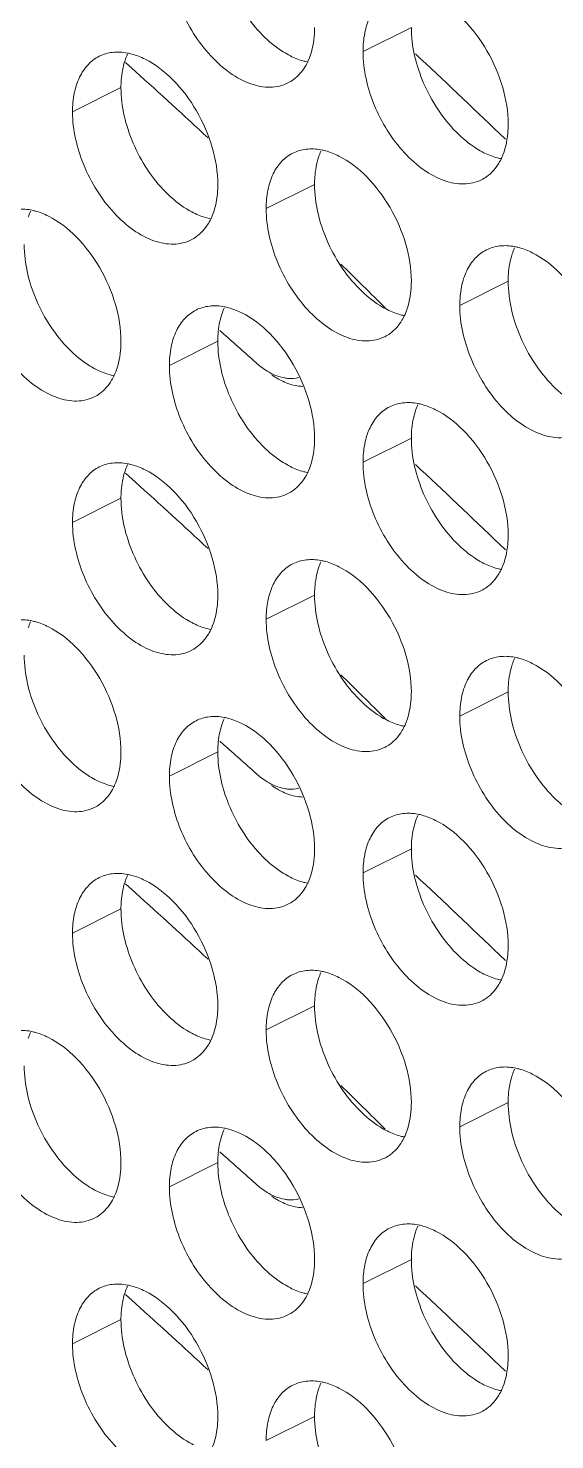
# Model space of a CAD drawing. Header units: millimetres. Extents: x 0 to 2524, y 0 to 1785.
# Drawn here: x 1882.7 to 1888.85, y 807.19 to 823.69 of the extents above; entities that cross this region are included whole.
import ezdxf

# ---------------------------------------------------------------- set-up
doc = ezdxf.new("R2010")
doc.units = ezdxf.units.MM
doc.header["$LTSCALE"] = 0.1
doc.layers.add('标注', color=251, linetype='Continuous', lineweight=9)

msp = doc.modelspace()

# ---------------------------------------------------------------- linework, layer by layer
at = {"layer": '标注'}
for p, q in [((1887.178, 823.702), (1886.613, 823.419)), ((1883.953, 823.186), (1883.836, 823.291)), ((1883.784, 822.999), (1883.218, 822.716)), ((1888.208, 822.464), (1888.279, 822.395)), ((1886.047, 821.867), (1885.481, 821.584)), ((1888.31, 820.736), (1887.744, 820.453)), ((1884.939, 820.161), (1884.988, 820.117)), ((1884.916, 820.033), (1884.35, 819.75)), ((1887.178, 818.902), (1886.613, 818.619)), ((1883.953, 818.386), (1883.836, 818.491)), ((1883.784, 818.199), (1883.218, 817.916)), ((1888.208, 817.664), (1888.279, 817.595)), ((1886.047, 817.067), (1885.481, 816.784)), ((1888.31, 815.936), (1887.744, 815.653)), ((1884.939, 815.361), (1884.988, 815.317)), ((1884.916, 815.233), (1884.35, 814.95)), ((1887.178, 814.102), (1886.613, 813.819)), ((1883.953, 813.586), (1883.836, 813.691)), ((1883.784, 813.399), (1883.218, 813.116)), ((1888.208, 812.864), (1888.279, 812.795)), ((1886.047, 812.267), (1885.481, 811.984)), ((1888.31, 811.136), (1887.744, 810.853)), ((1884.916, 810.433), (1884.35, 810.15)), ((1884.939, 810.561), (1884.988, 810.517)), ((1887.178, 809.302), (1886.613, 809.019)), ((1883.953, 808.786), (1883.836, 808.891)), ((1883.784, 808.599), (1883.218, 808.316)), ((1888.208, 808.064), (1888.279, 807.995)), ((1886.047, 807.467), (1885.481, 807.184))]:
    msp.add_line(p, q, dxfattribs=at)
for centre, radius, start, end in [((1884.529, 823.088), 0.734, 155.8796, 161.7803), ((1833.151, 765.305), 79.362, 46.07282, 47.05003), ((1832.056, 765.432), 77.646, 47.20853, 48.05794), ((1885.533, 823.458), 0.453, 296.5256, 305.9034), ((1886.791, 821.956), 0.734, 155.8796, 161.7803), ((1887.795, 822.327), 0.453, 296.5256, 305.9034), ((1883.397, 821.253), 0.734, 155.8796, 161.7803), ((1884.401, 821.624), 0.453, 296.5256, 305.9034), ((1889.054, 820.825), 0.734, 155.8796, 161.7803), ((1829.301, 762.53), 81.647, 45.16201, 45.67129), ((1885.66, 820.122), 0.734, 155.8796, 161.7803), ((1833.02, 761.716), 78.176, 47.97131, 48.33614), ((1886.664, 820.492), 0.453, 296.5256, 305.9034), ((1885.998, 820.493), 0.953, 227.9166, 233.0726), ((1886.092, 820.426), 0.956, 235.0876, 239.0229), ((1883.27, 819.789), 0.453, 296.5256, 305.9034), ((1887.923, 818.99), 0.734, 155.8796, 161.7803), ((1884.529, 818.288), 0.734, 155.8796, 161.7803), ((1833.151, 760.505), 79.362, 46.07282, 47.05003), ((1832.056, 760.632), 77.646, 47.20853, 48.05794), ((1885.533, 818.658), 0.453, 296.5256, 305.9034), ((1886.791, 817.156), 0.734, 155.8796, 161.7803), ((1887.795, 817.527), 0.453, 296.5256, 305.9034), ((1883.397, 816.453), 0.734, 155.8796, 161.7803), ((1884.401, 816.824), 0.453, 296.5256, 305.9034), ((1889.054, 816.025), 0.734, 155.8796, 161.7803), ((1829.301, 757.73), 81.647, 45.16201, 45.67129), ((1885.66, 815.322), 0.734, 155.8796, 161.7803), ((1833.02, 756.916), 78.176, 47.97131, 48.33614), ((1886.664, 815.692), 0.453, 296.5256, 305.9034), ((1885.998, 815.693), 0.953, 227.9166, 233.0726), ((1886.092, 815.626), 0.956, 235.0876, 239.0229), ((1883.27, 814.989), 0.453, 296.5256, 305.9034), ((1887.923, 814.19), 0.734, 155.8796, 161.7803), ((1884.529, 813.488), 0.734, 155.8796, 161.7803), ((1833.151, 755.705), 79.362, 46.07282, 47.05003), ((1832.056, 755.832), 77.646, 47.20853, 48.05794), ((1885.533, 813.858), 0.453, 296.5256, 305.9034), ((1886.791, 812.356), 0.734, 155.8796, 161.7803), ((1887.795, 812.727), 0.453, 296.5256, 305.9034), ((1883.397, 811.653), 0.734, 155.8796, 161.7803), ((1884.401, 812.024), 0.453, 296.5256, 305.9034), ((1889.054, 811.225), 0.734, 155.8796, 161.7803), ((1829.301, 752.93), 81.647, 45.16201, 45.67129), ((1885.66, 810.522), 0.734, 155.8796, 161.7803), ((1833.02, 752.116), 78.176, 47.97131, 48.33614), ((1886.664, 810.892), 0.453, 296.5256, 305.9034), ((1885.998, 810.893), 0.953, 227.9166, 233.0726), ((1886.092, 810.826), 0.956, 235.0876, 239.0229), ((1883.27, 810.189), 0.453, 296.5256, 305.9034), ((1887.923, 809.39), 0.734, 155.8796, 161.7803), ((1884.529, 808.688), 0.734, 155.8796, 161.7803), ((1833.151, 750.905), 79.362, 46.07282, 47.05003), ((1832.056, 751.032), 77.646, 47.20853, 48.05794), ((1885.533, 809.058), 0.453, 296.5256, 305.9034), ((1886.791, 807.556), 0.734, 155.8796, 161.7803), ((1887.795, 807.927), 0.453, 296.5256, 305.9034)]:
    msp.add_arc(centre, radius, start, end, dxfattribs=at)
for points, knots in [([(1885.439, 823.611), (1885.278, 823.774), (1885.027, 824.161), (1884.916, 824.611), (1884.916, 824.833)], [0, 0, 0, 0, 0.508684, 1, 1, 1, 1]), ([(1885.735, 823.053), (1885.672, 823.021), (1885.522, 822.987), (1885.285, 823.035), (1885.046, 823.166), (1884.738, 823.443), (1884.452, 823.906), (1884.35, 824.338), (1884.35, 824.55)], [0, 0, 0, 0, 0.090718, 0.191742, 0.308104, 0.439279, 0.725532, 1, 1, 1, 1]), ([(1886.613, 823.419), (1886.613, 823.492), (1886.625, 823.63), (1886.684, 823.821), (1886.783, 823.973), (1886.876, 824.043), (1886.925, 824.068)], [0, 0, 0, 0, 0.289235, 0.54966, 0.782932, 1, 1, 1, 1]), ([(1887.461, 824.034), (1887.582, 823.973), (1887.812, 823.793), (1888.079, 823.435), (1888.26, 823.016), (1888.31, 822.715), (1888.31, 822.57)], [0, 0, 0, 0, 0.229676, 0.488215, 0.753207, 1, 1, 1, 1]), ([(1885.764, 823.369), (1885.736, 823.384), (1885.618, 823.45), (1885.512, 823.537), (1885.439, 823.611)], [0, 0, 0, 0, 0.235002, 1, 1, 1, 1]), ([(1886.047, 823.702), (1886.047, 823.666), (1886.041, 823.534), (1886.012, 823.401), (1885.972, 823.313)], [0, 0, 0, 0, 0.268874, 1, 1, 1, 1]), ([(1887.702, 822.48), (1887.541, 822.642), (1887.29, 823.029), (1887.178, 823.48), (1887.178, 823.702)], [0, 0, 0, 0, 0.508684, 1, 1, 1, 1]), ([(1883.218, 822.716), (1883.218, 822.789), (1883.23, 822.928), (1883.29, 823.118), (1883.389, 823.27), (1883.481, 823.34), (1883.53, 823.365)], [0, 0, 0, 0, 0.289235, 0.54966, 0.782932, 1, 1, 1, 1]), ([(1883.53, 823.365), (1883.579, 823.389), (1883.689, 823.421), (1883.802, 823.414), (1883.859, 823.403)], [0, 0, 0, 0, 0.482538, 1, 1, 1, 1]), ([(1883.784, 822.999), (1883.784, 823.027), (1883.788, 823.134), (1883.807, 823.242), (1883.832, 823.317)], [0, 0, 0, 0, 0.264225, 1, 1, 1, 1]), ([(1883.859, 823.403), (1883.877, 823.4), (1883.948, 823.383), (1884.017, 823.356), (1884.067, 823.331)], [0, 0, 0, 0, 0.238696, 1, 1, 1, 1]), ([(1884.067, 823.331), (1884.188, 823.27), (1884.418, 823.09), (1884.684, 822.732), (1884.866, 822.313), (1884.916, 822.012), (1884.916, 821.867)], [0, 0, 0, 0, 0.229676, 0.488215, 0.753207, 1, 1, 1, 1]), ([(1885.972, 823.297), (1885.955, 823.301), (1885.883, 823.317), (1885.814, 823.344), (1885.764, 823.369)], [0, 0, 0, 0, 0.238696, 1, 1, 1, 1]), ([(1885.972, 823.313), (1885.962, 823.29), (1885.919, 823.206), (1885.855, 823.132), (1885.798, 823.091)], [0, 0, 0, 0, 0.265525, 1, 1, 1, 1]), ([(1887.998, 821.921), (1887.935, 821.89), (1887.785, 821.856), (1887.547, 821.904), (1887.309, 822.034), (1887.001, 822.312), (1886.715, 822.775), (1886.613, 823.207), (1886.613, 823.419)], [0, 0, 0, 0, 0.090718, 0.191742, 0.308104, 0.439279, 0.725532, 1, 1, 1, 1]), ([(1884.308, 821.777), (1884.146, 821.939), (1883.895, 822.327), (1883.784, 822.777), (1883.784, 822.999)], [0, 0, 0, 0, 0.508684, 1, 1, 1, 1]), ([(1884.604, 821.218), (1884.541, 821.187), (1884.391, 821.153), (1884.153, 821.201), (1883.915, 821.331), (1883.607, 821.609), (1883.321, 822.072), (1883.218, 822.504), (1883.218, 822.716)], [0, 0, 0, 0, 0.090718, 0.191742, 0.308104, 0.439279, 0.725532, 1, 1, 1, 1]), ([(1888.027, 822.238), (1887.998, 822.252), (1887.88, 822.319), (1887.775, 822.406), (1887.702, 822.48)], [0, 0, 0, 0, 0.235002, 1, 1, 1, 1]), ([(1888.31, 822.57), (1888.31, 822.535), (1888.304, 822.402), (1888.275, 822.27), (1888.235, 822.181)], [0, 0, 0, 0, 0.268874, 1, 1, 1, 1]), ([(1885.793, 822.233), (1885.841, 822.257), (1885.952, 822.289), (1886.065, 822.282), (1886.122, 822.272)], [0, 0, 0, 0, 0.482538, 1, 1, 1, 1]), ([(1885.481, 821.584), (1885.481, 821.657), (1885.493, 821.796), (1885.552, 821.986), (1885.652, 822.139), (1885.744, 822.209), (1885.793, 822.233)], [0, 0, 0, 0, 0.289235, 0.54966, 0.782932, 1, 1, 1, 1]), ([(1886.047, 821.867), (1886.047, 821.896), (1886.051, 822.003), (1886.069, 822.111), (1886.094, 822.186)], [0, 0, 0, 0, 0.264225, 1, 1, 1, 1]), ([(1886.122, 822.272), (1886.139, 822.268), (1886.211, 822.252), (1886.28, 822.224), (1886.33, 822.199)], [0, 0, 0, 0, 0.238696, 1, 1, 1, 1]), ([(1886.33, 822.199), (1886.45, 822.139), (1886.681, 821.959), (1886.947, 821.601), (1887.128, 821.182), (1887.178, 820.881), (1887.178, 820.736)], [0, 0, 0, 0, 0.229676, 0.488215, 0.753207, 1, 1, 1, 1]), ([(1888.235, 822.166), (1888.217, 822.169), (1888.146, 822.186), (1888.077, 822.213), (1888.027, 822.238)], [0, 0, 0, 0, 0.238696, 1, 1, 1, 1]), ([(1888.235, 822.181), (1888.225, 822.158), (1888.181, 822.074), (1888.117, 822), (1888.061, 821.96)], [0, 0, 0, 0, 0.265525, 1, 1, 1, 1]), ([(1884.916, 821.867), (1884.916, 821.832), (1884.91, 821.699), (1884.881, 821.567), (1884.841, 821.478)], [0, 0, 0, 0, 0.268874, 1, 1, 1, 1]), ([(1886.571, 820.645), (1886.409, 820.808), (1886.158, 821.195), (1886.047, 821.646), (1886.047, 821.867)], [0, 0, 0, 0, 0.508684, 1, 1, 1, 1]), ([(1884.633, 821.535), (1884.604, 821.549), (1884.486, 821.616), (1884.381, 821.703), (1884.308, 821.777)], [0, 0, 0, 0, 0.235002, 1, 1, 1, 1]), ([(1882.399, 821.53), (1882.447, 821.555), (1882.557, 821.586), (1882.671, 821.579), (1882.728, 821.569)], [0, 0, 0, 0, 0.482538, 1, 1, 1, 1]), ([(1882.728, 821.569), (1882.745, 821.565), (1882.817, 821.549), (1882.886, 821.521), (1882.936, 821.496)], [0, 0, 0, 0, 0.238696, 1, 1, 1, 1]), ([(1882.936, 821.496), (1883.056, 821.436), (1883.287, 821.256), (1883.553, 820.898), (1883.734, 820.479), (1883.784, 820.178), (1883.784, 820.033)], [0, 0, 0, 0, 0.229676, 0.488215, 0.753207, 1, 1, 1, 1]), ([(1884.84, 821.463), (1884.823, 821.466), (1884.752, 821.483), (1884.683, 821.51), (1884.633, 821.535)], [0, 0, 0, 0, 0.238696, 1, 1, 1, 1]), ([(1884.841, 821.478), (1884.831, 821.455), (1884.787, 821.372), (1884.723, 821.297), (1884.667, 821.257)], [0, 0, 0, 0, 0.265525, 1, 1, 1, 1]), ([(1886.866, 820.087), (1886.804, 820.056), (1886.654, 820.022), (1886.416, 820.069), (1886.178, 820.2), (1885.87, 820.478), (1885.584, 820.94), (1885.481, 821.373), (1885.481, 821.584)], [0, 0, 0, 0, 0.090718, 0.191742, 0.308104, 0.439279, 0.725532, 1, 1, 1, 1]), ([(1883.177, 819.942), (1883.015, 820.105), (1882.764, 820.492), (1882.653, 820.943), (1882.653, 821.164)], [0, 0, 0, 0, 0.508684, 1, 1, 1, 1]), ([(1888.056, 821.102), (1888.104, 821.126), (1888.214, 821.158), (1888.328, 821.151), (1888.385, 821.14)], [0, 0, 0, 0, 0.482538, 1, 1, 1, 1]), ([(1888.385, 821.14), (1888.402, 821.137), (1888.474, 821.12), (1888.543, 821.093), (1888.592, 821.068)], [0, 0, 0, 0, 0.238696, 1, 1, 1, 1]), ([(1887.744, 820.453), (1887.744, 820.526), (1887.756, 820.665), (1887.815, 820.855), (1887.914, 821.007), (1888.007, 821.078), (1888.056, 821.102)], [0, 0, 0, 0, 0.289235, 0.54966, 0.782932, 1, 1, 1, 1]), ([(1888.31, 820.736), (1888.31, 820.764), (1888.313, 820.872), (1888.332, 820.979), (1888.357, 821.054)], [0, 0, 0, 0, 0.264225, 1, 1, 1, 1]), ([(1888.592, 821.068), (1888.713, 821.008), (1888.944, 820.827), (1889.21, 820.469), (1889.391, 820.051), (1889.441, 819.749), (1889.441, 819.605)], [0, 0, 0, 0, 0.229676, 0.488215, 0.753207, 1, 1, 1, 1]), ([(1883.472, 819.384), (1883.41, 819.353), (1883.26, 819.319), (1883.022, 819.367), (1882.784, 819.497), (1882.476, 819.775), (1882.19, 820.237), (1882.087, 820.67), (1882.087, 820.881)], [0, 0, 0, 0, 0.090718, 0.191742, 0.308104, 0.439279, 0.725532, 1, 1, 1, 1]), ([(1886.895, 820.404), (1886.867, 820.418), (1886.749, 820.484), (1886.644, 820.572), (1886.571, 820.645)], [0, 0, 0, 0, 0.235002, 1, 1, 1, 1]), ([(1887.178, 820.736), (1887.178, 820.7), (1887.173, 820.568), (1887.143, 820.435), (1887.104, 820.347)], [0, 0, 0, 0, 0.268874, 1, 1, 1, 1]), ([(1888.833, 819.514), (1888.672, 819.677), (1888.421, 820.064), (1888.31, 820.514), (1888.31, 820.736)], [0, 0, 0, 0, 0.508684, 1, 1, 1, 1]), ([(1884.35, 819.75), (1884.35, 819.823), (1884.362, 819.962), (1884.421, 820.152), (1884.52, 820.304), (1884.613, 820.375), (1884.662, 820.399)], [0, 0, 0, 0, 0.289235, 0.54966, 0.782932, 1, 1, 1, 1]), ([(1884.662, 820.399), (1884.71, 820.423), (1884.82, 820.455), (1884.934, 820.448), (1884.991, 820.437)], [0, 0, 0, 0, 0.482538, 1, 1, 1, 1]), ([(1884.916, 820.033), (1884.916, 820.061), (1884.919, 820.169), (1884.938, 820.276), (1884.963, 820.351)], [0, 0, 0, 0, 0.264225, 1, 1, 1, 1]), ([(1884.991, 820.437), (1885.008, 820.434), (1885.079, 820.417), (1885.148, 820.39), (1885.198, 820.365)], [0, 0, 0, 0, 0.238696, 1, 1, 1, 1]), ([(1885.198, 820.365), (1885.319, 820.305), (1885.55, 820.124), (1885.816, 819.766), (1885.997, 819.348), (1886.047, 819.046), (1886.047, 818.902)], [0, 0, 0, 0, 0.229676, 0.488215, 0.753207, 1, 1, 1, 1]), ([(1887.103, 820.332), (1887.086, 820.335), (1887.014, 820.351), (1886.945, 820.379), (1886.895, 820.404)], [0, 0, 0, 0, 0.238696, 1, 1, 1, 1]), ([(1887.104, 820.347), (1887.093, 820.324), (1887.05, 820.24), (1886.986, 820.166), (1886.93, 820.125)], [0, 0, 0, 0, 0.265525, 1, 1, 1, 1]), ([(1889.129, 818.956), (1889.067, 818.924), (1888.917, 818.89), (1888.679, 818.938), (1888.44, 819.069), (1888.133, 819.346), (1887.847, 819.809), (1887.744, 820.241), (1887.744, 820.453)], [0, 0, 0, 0, 0.090718, 0.191742, 0.308104, 0.439279, 0.725532, 1, 1, 1, 1]), ([(1883.784, 820.033), (1883.784, 819.997), (1883.778, 819.865), (1883.749, 819.732), (1883.71, 819.644)], [0, 0, 0, 0, 0.268874, 1, 1, 1, 1]), ([(1885.439, 818.811), (1885.278, 818.974), (1885.027, 819.361), (1884.916, 819.811), (1884.916, 820.033)], [0, 0, 0, 0, 0.508684, 1, 1, 1, 1]), ([(1883.501, 819.701), (1883.473, 819.715), (1883.355, 819.782), (1883.249, 819.869), (1883.177, 819.942)], [0, 0, 0, 0, 0.235002, 1, 1, 1, 1]), ([(1883.709, 819.629), (1883.692, 819.632), (1883.62, 819.649), (1883.551, 819.676), (1883.501, 819.701)], [0, 0, 0, 0, 0.238696, 1, 1, 1, 1]), ([(1883.71, 819.644), (1883.699, 819.621), (1883.656, 819.537), (1883.592, 819.463), (1883.536, 819.422)], [0, 0, 0, 0, 0.265525, 1, 1, 1, 1]), ([(1885.735, 818.253), (1885.672, 818.221), (1885.522, 818.187), (1885.285, 818.235), (1885.046, 818.366), (1884.738, 818.643), (1884.452, 819.106), (1884.35, 819.538), (1884.35, 819.75)], [0, 0, 0, 0, 0.090718, 0.191742, 0.308104, 0.439279, 0.725532, 1, 1, 1, 1]), ([(1885.425, 819.731), (1885.447, 819.714), (1885.53, 819.658), (1885.625, 819.617), (1885.698, 819.605)], [0, 0, 0, 0, 0.272237, 1, 1, 1, 1]), ([(1885.6, 819.606), (1885.618, 819.595), (1885.687, 819.557), (1885.763, 819.528), (1885.82, 819.516)], [0, 0, 0, 0, 0.26533, 1, 1, 1, 1]), ([(1885.698, 819.605), (1885.712, 819.602), (1885.767, 819.595), (1885.823, 819.6), (1885.863, 819.611)], [0, 0, 0, 0, 0.262378, 1, 1, 1, 1]), ([(1889.158, 819.272), (1889.13, 819.287), (1889.012, 819.353), (1888.906, 819.44), (1888.833, 819.514)], [0, 0, 0, 0, 0.235002, 1, 1, 1, 1]), ([(1886.925, 819.268), (1886.973, 819.292), (1887.083, 819.324), (1887.197, 819.317), (1887.253, 819.306)], [0, 0, 0, 0, 0.482538, 1, 1, 1, 1]), ([(1886.613, 818.619), (1886.613, 818.692), (1886.625, 818.83), (1886.684, 819.021), (1886.783, 819.173), (1886.876, 819.243), (1886.925, 819.268)], [0, 0, 0, 0, 0.289235, 0.54966, 0.782932, 1, 1, 1, 1]), ([(1887.178, 818.902), (1887.178, 818.93), (1887.182, 819.037), (1887.201, 819.145), (1887.226, 819.22)], [0, 0, 0, 0, 0.264225, 1, 1, 1, 1]), ([(1887.253, 819.306), (1887.271, 819.303), (1887.342, 819.286), (1887.411, 819.259), (1887.461, 819.234)], [0, 0, 0, 0, 0.238696, 1, 1, 1, 1]), ([(1887.461, 819.234), (1887.582, 819.173), (1887.812, 818.993), (1888.079, 818.635), (1888.26, 818.216), (1888.31, 817.915), (1888.31, 817.77)], [0, 0, 0, 0, 0.229676, 0.488215, 0.753207, 1, 1, 1, 1]), ([(1886.047, 818.902), (1886.047, 818.866), (1886.041, 818.734), (1886.012, 818.601), (1885.972, 818.513)], [0, 0, 0, 0, 0.268874, 1, 1, 1, 1]), ([(1887.702, 817.68), (1887.541, 817.842), (1887.29, 818.229), (1887.178, 818.68), (1887.178, 818.902)], [0, 0, 0, 0, 0.508684, 1, 1, 1, 1]), ([(1885.764, 818.569), (1885.736, 818.584), (1885.618, 818.65), (1885.512, 818.737), (1885.439, 818.811)], [0, 0, 0, 0, 0.235002, 1, 1, 1, 1]), ([(1883.218, 817.916), (1883.218, 817.989), (1883.23, 818.128), (1883.29, 818.318), (1883.389, 818.47), (1883.481, 818.54), (1883.53, 818.565)], [0, 0, 0, 0, 0.289235, 0.54966, 0.782932, 1, 1, 1, 1]), ([(1883.53, 818.565), (1883.579, 818.589), (1883.689, 818.621), (1883.802, 818.614), (1883.859, 818.603)], [0, 0, 0, 0, 0.482538, 1, 1, 1, 1]), ([(1883.784, 818.199), (1883.784, 818.227), (1883.788, 818.334), (1883.807, 818.442), (1883.832, 818.517)], [0, 0, 0, 0, 0.264225, 1, 1, 1, 1]), ([(1883.859, 818.603), (1883.877, 818.6), (1883.948, 818.583), (1884.017, 818.556), (1884.067, 818.531)], [0, 0, 0, 0, 0.238696, 1, 1, 1, 1]), ([(1884.067, 818.531), (1884.188, 818.47), (1884.418, 818.29), (1884.684, 817.932), (1884.866, 817.513), (1884.916, 817.212), (1884.916, 817.067)], [0, 0, 0, 0, 0.229676, 0.488215, 0.753207, 1, 1, 1, 1]), ([(1885.972, 818.497), (1885.955, 818.501), (1885.883, 818.517), (1885.814, 818.544), (1885.764, 818.569)], [0, 0, 0, 0, 0.238696, 1, 1, 1, 1]), ([(1885.972, 818.513), (1885.962, 818.49), (1885.919, 818.406), (1885.855, 818.332), (1885.798, 818.291)], [0, 0, 0, 0, 0.265525, 1, 1, 1, 1]), ([(1887.998, 817.121), (1887.935, 817.09), (1887.785, 817.056), (1887.547, 817.104), (1887.309, 817.234), (1887.001, 817.512), (1886.715, 817.975), (1886.613, 818.407), (1886.613, 818.619)], [0, 0, 0, 0, 0.090718, 0.191742, 0.308104, 0.439279, 0.725532, 1, 1, 1, 1]), ([(1884.308, 816.977), (1884.146, 817.139), (1883.895, 817.527), (1883.784, 817.977), (1883.784, 818.199)], [0, 0, 0, 0, 0.508684, 1, 1, 1, 1]), ([(1884.604, 816.418), (1884.541, 816.387), (1884.391, 816.353), (1884.153, 816.401), (1883.915, 816.531), (1883.607, 816.809), (1883.321, 817.272), (1883.218, 817.704), (1883.218, 817.916)], [0, 0, 0, 0, 0.090718, 0.191742, 0.308104, 0.439279, 0.725532, 1, 1, 1, 1]), ([(1888.027, 817.438), (1887.998, 817.452), (1887.88, 817.519), (1887.775, 817.606), (1887.702, 817.68)], [0, 0, 0, 0, 0.235002, 1, 1, 1, 1]), ([(1888.31, 817.77), (1888.31, 817.735), (1888.304, 817.602), (1888.275, 817.47), (1888.235, 817.381)], [0, 0, 0, 0, 0.268874, 1, 1, 1, 1]), ([(1885.481, 816.784), (1885.481, 816.857), (1885.493, 816.996), (1885.552, 817.186), (1885.652, 817.339), (1885.744, 817.409), (1885.793, 817.433)], [0, 0, 0, 0, 0.289235, 0.54966, 0.782932, 1, 1, 1, 1]), ([(1885.793, 817.433), (1885.841, 817.457), (1885.952, 817.489), (1886.065, 817.482), (1886.122, 817.472)], [0, 0, 0, 0, 0.482538, 1, 1, 1, 1]), ([(1886.047, 817.067), (1886.047, 817.096), (1886.051, 817.203), (1886.069, 817.311), (1886.094, 817.386)], [0, 0, 0, 0, 0.264225, 1, 1, 1, 1]), ([(1886.122, 817.472), (1886.139, 817.468), (1886.211, 817.452), (1886.28, 817.424), (1886.33, 817.399)], [0, 0, 0, 0, 0.238696, 1, 1, 1, 1]), ([(1886.33, 817.399), (1886.45, 817.339), (1886.681, 817.159), (1886.947, 816.801), (1887.128, 816.382), (1887.178, 816.081), (1887.178, 815.936)], [0, 0, 0, 0, 0.229676, 0.488215, 0.753207, 1, 1, 1, 1]), ([(1888.235, 817.366), (1888.217, 817.369), (1888.146, 817.386), (1888.077, 817.413), (1888.027, 817.438)], [0, 0, 0, 0, 0.238696, 1, 1, 1, 1]), ([(1888.235, 817.381), (1888.225, 817.358), (1888.181, 817.274), (1888.117, 817.2), (1888.061, 817.16)], [0, 0, 0, 0, 0.265525, 1, 1, 1, 1]), ([(1884.916, 817.067), (1884.916, 817.032), (1884.91, 816.899), (1884.881, 816.767), (1884.841, 816.678)], [0, 0, 0, 0, 0.268874, 1, 1, 1, 1]), ([(1886.571, 815.845), (1886.409, 816.008), (1886.158, 816.395), (1886.047, 816.846), (1886.047, 817.067)], [0, 0, 0, 0, 0.508684, 1, 1, 1, 1]), ([(1884.633, 816.735), (1884.604, 816.749), (1884.486, 816.816), (1884.381, 816.903), (1884.308, 816.977)], [0, 0, 0, 0, 0.235002, 1, 1, 1, 1]), ([(1882.399, 816.73), (1882.447, 816.755), (1882.557, 816.786), (1882.671, 816.779), (1882.728, 816.769)], [0, 0, 0, 0, 0.482538, 1, 1, 1, 1]), ([(1882.728, 816.769), (1882.745, 816.765), (1882.817, 816.749), (1882.886, 816.721), (1882.936, 816.696)], [0, 0, 0, 0, 0.238696, 1, 1, 1, 1]), ([(1882.936, 816.696), (1883.056, 816.636), (1883.287, 816.456), (1883.553, 816.098), (1883.734, 815.679), (1883.784, 815.378), (1883.784, 815.233)], [0, 0, 0, 0, 0.229676, 0.488215, 0.753207, 1, 1, 1, 1]), ([(1884.84, 816.663), (1884.823, 816.666), (1884.752, 816.683), (1884.683, 816.71), (1884.633, 816.735)], [0, 0, 0, 0, 0.238696, 1, 1, 1, 1]), ([(1884.841, 816.678), (1884.831, 816.655), (1884.787, 816.572), (1884.723, 816.497), (1884.667, 816.457)], [0, 0, 0, 0, 0.265525, 1, 1, 1, 1]), ([(1886.866, 815.287), (1886.804, 815.256), (1886.654, 815.222), (1886.416, 815.269), (1886.178, 815.4), (1885.87, 815.678), (1885.584, 816.14), (1885.481, 816.573), (1885.481, 816.784)], [0, 0, 0, 0, 0.090718, 0.191742, 0.308104, 0.439279, 0.725532, 1, 1, 1, 1]), ([(1883.177, 815.142), (1883.015, 815.305), (1882.764, 815.692), (1882.653, 816.143), (1882.653, 816.364)], [0, 0, 0, 0, 0.508684, 1, 1, 1, 1]), ([(1888.056, 816.302), (1888.104, 816.326), (1888.214, 816.358), (1888.328, 816.351), (1888.385, 816.34)], [0, 0, 0, 0, 0.482538, 1, 1, 1, 1]), ([(1887.744, 815.653), (1887.744, 815.726), (1887.756, 815.865), (1887.815, 816.055), (1887.914, 816.207), (1888.007, 816.278), (1888.056, 816.302)], [0, 0, 0, 0, 0.289235, 0.54966, 0.782932, 1, 1, 1, 1]), ([(1888.31, 815.936), (1888.31, 815.964), (1888.313, 816.072), (1888.332, 816.179), (1888.357, 816.254)], [0, 0, 0, 0, 0.264225, 1, 1, 1, 1]), ([(1888.385, 816.34), (1888.402, 816.337), (1888.474, 816.32), (1888.543, 816.293), (1888.592, 816.268)], [0, 0, 0, 0, 0.238696, 1, 1, 1, 1]), ([(1888.592, 816.268), (1888.713, 816.208), (1888.944, 816.027), (1889.21, 815.669), (1889.391, 815.251), (1889.441, 814.949), (1889.441, 814.805)], [0, 0, 0, 0, 0.229676, 0.488215, 0.753207, 1, 1, 1, 1]), ([(1883.472, 814.584), (1883.41, 814.553), (1883.26, 814.519), (1883.022, 814.567), (1882.784, 814.697), (1882.476, 814.975), (1882.19, 815.437), (1882.087, 815.87), (1882.087, 816.081)], [0, 0, 0, 0, 0.090718, 0.191742, 0.308104, 0.439279, 0.725532, 1, 1, 1, 1]), ([(1887.178, 815.936), (1887.178, 815.9), (1887.173, 815.768), (1887.143, 815.635), (1887.104, 815.547)], [0, 0, 0, 0, 0.268874, 1, 1, 1, 1]), ([(1888.833, 814.714), (1888.672, 814.877), (1888.421, 815.264), (1888.31, 815.714), (1888.31, 815.936)], [0, 0, 0, 0, 0.508684, 1, 1, 1, 1]), ([(1886.895, 815.604), (1886.867, 815.618), (1886.749, 815.684), (1886.644, 815.772), (1886.571, 815.845)], [0, 0, 0, 0, 0.235002, 1, 1, 1, 1]), ([(1884.35, 814.95), (1884.35, 815.023), (1884.362, 815.162), (1884.421, 815.352), (1884.52, 815.504), (1884.613, 815.575), (1884.662, 815.599)], [0, 0, 0, 0, 0.289235, 0.54966, 0.782932, 1, 1, 1, 1]), ([(1884.662, 815.599), (1884.71, 815.623), (1884.82, 815.655), (1884.934, 815.648), (1884.991, 815.637)], [0, 0, 0, 0, 0.482538, 1, 1, 1, 1]), ([(1884.916, 815.233), (1884.916, 815.261), (1884.919, 815.369), (1884.938, 815.476), (1884.963, 815.551)], [0, 0, 0, 0, 0.264225, 1, 1, 1, 1]), ([(1884.991, 815.637), (1885.008, 815.634), (1885.079, 815.617), (1885.148, 815.59), (1885.198, 815.565)], [0, 0, 0, 0, 0.238696, 1, 1, 1, 1]), ([(1885.198, 815.565), (1885.319, 815.505), (1885.55, 815.324), (1885.816, 814.966), (1885.997, 814.548), (1886.047, 814.246), (1886.047, 814.102)], [0, 0, 0, 0, 0.229676, 0.488215, 0.753207, 1, 1, 1, 1]), ([(1887.103, 815.532), (1887.086, 815.535), (1887.014, 815.551), (1886.945, 815.579), (1886.895, 815.604)], [0, 0, 0, 0, 0.238696, 1, 1, 1, 1]), ([(1887.104, 815.547), (1887.093, 815.524), (1887.05, 815.44), (1886.986, 815.366), (1886.93, 815.325)], [0, 0, 0, 0, 0.265525, 1, 1, 1, 1]), ([(1889.129, 814.156), (1889.067, 814.124), (1888.917, 814.09), (1888.679, 814.138), (1888.44, 814.269), (1888.133, 814.546), (1887.847, 815.009), (1887.744, 815.441), (1887.744, 815.653)], [0, 0, 0, 0, 0.090718, 0.191742, 0.308104, 0.439279, 0.725532, 1, 1, 1, 1]), ([(1883.784, 815.233), (1883.784, 815.197), (1883.778, 815.065), (1883.749, 814.932), (1883.71, 814.844)], [0, 0, 0, 0, 0.268874, 1, 1, 1, 1]), ([(1885.439, 814.011), (1885.278, 814.174), (1885.027, 814.561), (1884.916, 815.011), (1884.916, 815.233)], [0, 0, 0, 0, 0.508684, 1, 1, 1, 1]), ([(1883.501, 814.901), (1883.473, 814.915), (1883.355, 814.982), (1883.249, 815.069), (1883.177, 815.142)], [0, 0, 0, 0, 0.235002, 1, 1, 1, 1]), ([(1883.709, 814.829), (1883.692, 814.832), (1883.62, 814.849), (1883.551, 814.876), (1883.501, 814.901)], [0, 0, 0, 0, 0.238696, 1, 1, 1, 1]), ([(1885.735, 813.453), (1885.672, 813.421), (1885.522, 813.387), (1885.285, 813.435), (1885.046, 813.566), (1884.738, 813.843), (1884.452, 814.306), (1884.35, 814.738), (1884.35, 814.95)], [0, 0, 0, 0, 0.090718, 0.191742, 0.308104, 0.439279, 0.725532, 1, 1, 1, 1]), ([(1885.425, 814.931), (1885.447, 814.914), (1885.53, 814.858), (1885.625, 814.817), (1885.698, 814.805)], [0, 0, 0, 0, 0.272237, 1, 1, 1, 1]), ([(1883.71, 814.844), (1883.699, 814.821), (1883.656, 814.737), (1883.592, 814.663), (1883.536, 814.622)], [0, 0, 0, 0, 0.265525, 1, 1, 1, 1]), ([(1885.6, 814.806), (1885.618, 814.795), (1885.687, 814.757), (1885.763, 814.728), (1885.82, 814.716)], [0, 0, 0, 0, 0.26533, 1, 1, 1, 1]), ([(1885.698, 814.805), (1885.712, 814.802), (1885.767, 814.795), (1885.823, 814.8), (1885.863, 814.811)], [0, 0, 0, 0, 0.262378, 1, 1, 1, 1]), ([(1889.158, 814.472), (1889.13, 814.487), (1889.012, 814.553), (1888.906, 814.64), (1888.833, 814.714)], [0, 0, 0, 0, 0.235002, 1, 1, 1, 1]), ([(1886.613, 813.819), (1886.613, 813.892), (1886.625, 814.03), (1886.684, 814.221), (1886.783, 814.373), (1886.876, 814.443), (1886.925, 814.468)], [0, 0, 0, 0, 0.289235, 0.54966, 0.782932, 1, 1, 1, 1]), ([(1886.925, 814.468), (1886.973, 814.492), (1887.083, 814.524), (1887.197, 814.517), (1887.253, 814.506)], [0, 0, 0, 0, 0.482538, 1, 1, 1, 1]), ([(1887.178, 814.102), (1887.178, 814.13), (1887.182, 814.237), (1887.201, 814.345), (1887.226, 814.42)], [0, 0, 0, 0, 0.264225, 1, 1, 1, 1]), ([(1887.253, 814.506), (1887.271, 814.503), (1887.342, 814.486), (1887.411, 814.459), (1887.461, 814.434)], [0, 0, 0, 0, 0.238696, 1, 1, 1, 1]), ([(1887.461, 814.434), (1887.582, 814.373), (1887.812, 814.193), (1888.079, 813.835), (1888.26, 813.416), (1888.31, 813.115), (1888.31, 812.97)], [0, 0, 0, 0, 0.229676, 0.488215, 0.753207, 1, 1, 1, 1]), ([(1886.047, 814.102), (1886.047, 814.066), (1886.041, 813.934), (1886.012, 813.801), (1885.972, 813.713)], [0, 0, 0, 0, 0.268874, 1, 1, 1, 1]), ([(1887.702, 812.88), (1887.541, 813.042), (1887.29, 813.429), (1887.178, 813.88), (1887.178, 814.102)], [0, 0, 0, 0, 0.508684, 1, 1, 1, 1]), ([(1885.764, 813.769), (1885.736, 813.784), (1885.618, 813.85), (1885.512, 813.937), (1885.439, 814.011)], [0, 0, 0, 0, 0.235002, 1, 1, 1, 1]), ([(1883.218, 813.116), (1883.218, 813.189), (1883.23, 813.328), (1883.29, 813.518), (1883.389, 813.67), (1883.481, 813.74), (1883.53, 813.765)], [0, 0, 0, 0, 0.289235, 0.54966, 0.782932, 1, 1, 1, 1]), ([(1883.53, 813.765), (1883.579, 813.789), (1883.689, 813.821), (1883.802, 813.814), (1883.859, 813.803)], [0, 0, 0, 0, 0.482538, 1, 1, 1, 1]), ([(1883.784, 813.399), (1883.784, 813.427), (1883.788, 813.534), (1883.807, 813.642), (1883.832, 813.717)], [0, 0, 0, 0, 0.264225, 1, 1, 1, 1]), ([(1883.859, 813.803), (1883.877, 813.8), (1883.948, 813.783), (1884.017, 813.756), (1884.067, 813.731)], [0, 0, 0, 0, 0.238696, 1, 1, 1, 1]), ([(1884.067, 813.731), (1884.188, 813.67), (1884.418, 813.49), (1884.684, 813.132), (1884.866, 812.713), (1884.916, 812.412), (1884.916, 812.267)], [0, 0, 0, 0, 0.229676, 0.488215, 0.753207, 1, 1, 1, 1]), ([(1885.972, 813.697), (1885.955, 813.701), (1885.883, 813.717), (1885.814, 813.744), (1885.764, 813.769)], [0, 0, 0, 0, 0.238696, 1, 1, 1, 1]), ([(1885.972, 813.713), (1885.962, 813.69), (1885.919, 813.606), (1885.855, 813.532), (1885.798, 813.491)], [0, 0, 0, 0, 0.265525, 1, 1, 1, 1]), ([(1887.998, 812.321), (1887.935, 812.29), (1887.785, 812.256), (1887.547, 812.304), (1887.309, 812.434), (1887.001, 812.712), (1886.715, 813.175), (1886.613, 813.607), (1886.613, 813.819)], [0, 0, 0, 0, 0.090718, 0.191742, 0.308104, 0.439279, 0.725532, 1, 1, 1, 1]), ([(1884.308, 812.177), (1884.146, 812.339), (1883.895, 812.727), (1883.784, 813.177), (1883.784, 813.399)], [0, 0, 0, 0, 0.508684, 1, 1, 1, 1]), ([(1884.604, 811.618), (1884.541, 811.587), (1884.391, 811.553), (1884.153, 811.601), (1883.915, 811.731), (1883.607, 812.009), (1883.321, 812.472), (1883.218, 812.904), (1883.218, 813.116)], [0, 0, 0, 0, 0.090718, 0.191742, 0.308104, 0.439279, 0.725532, 1, 1, 1, 1]), ([(1888.027, 812.638), (1887.998, 812.652), (1887.88, 812.719), (1887.775, 812.806), (1887.702, 812.88)], [0, 0, 0, 0, 0.235002, 1, 1, 1, 1]), ([(1888.31, 812.97), (1888.31, 812.935), (1888.304, 812.802), (1888.275, 812.67), (1888.235, 812.581)], [0, 0, 0, 0, 0.268874, 1, 1, 1, 1]), ([(1885.481, 811.984), (1885.481, 812.057), (1885.493, 812.196), (1885.552, 812.386), (1885.652, 812.539), (1885.744, 812.609), (1885.793, 812.633)], [0, 0, 0, 0, 0.289235, 0.54966, 0.782932, 1, 1, 1, 1]), ([(1885.793, 812.633), (1885.841, 812.657), (1885.952, 812.689), (1886.065, 812.682), (1886.122, 812.672)], [0, 0, 0, 0, 0.482538, 1, 1, 1, 1]), ([(1886.047, 812.267), (1886.047, 812.296), (1886.051, 812.403), (1886.069, 812.511), (1886.094, 812.586)], [0, 0, 0, 0, 0.264225, 1, 1, 1, 1]), ([(1886.122, 812.672), (1886.139, 812.668), (1886.211, 812.652), (1886.28, 812.624), (1886.33, 812.599)], [0, 0, 0, 0, 0.238696, 1, 1, 1, 1]), ([(1886.33, 812.599), (1886.45, 812.539), (1886.681, 812.359), (1886.947, 812.001), (1887.128, 811.582), (1887.178, 811.281), (1887.178, 811.136)], [0, 0, 0, 0, 0.229676, 0.488215, 0.753207, 1, 1, 1, 1]), ([(1888.235, 812.566), (1888.217, 812.569), (1888.146, 812.586), (1888.077, 812.613), (1888.027, 812.638)], [0, 0, 0, 0, 0.238696, 1, 1, 1, 1]), ([(1888.235, 812.581), (1888.225, 812.558), (1888.181, 812.474), (1888.117, 812.4), (1888.061, 812.36)], [0, 0, 0, 0, 0.265525, 1, 1, 1, 1]), ([(1884.916, 812.267), (1884.916, 812.232), (1884.91, 812.099), (1884.881, 811.967), (1884.841, 811.878)], [0, 0, 0, 0, 0.268874, 1, 1, 1, 1]), ([(1886.571, 811.045), (1886.409, 811.208), (1886.158, 811.595), (1886.047, 812.046), (1886.047, 812.267)], [0, 0, 0, 0, 0.508684, 1, 1, 1, 1]), ([(1884.633, 811.935), (1884.604, 811.949), (1884.486, 812.016), (1884.381, 812.103), (1884.308, 812.177)], [0, 0, 0, 0, 0.235002, 1, 1, 1, 1]), ([(1882.399, 811.93), (1882.447, 811.955), (1882.557, 811.986), (1882.671, 811.979), (1882.728, 811.969)], [0, 0, 0, 0, 0.482538, 1, 1, 1, 1]), ([(1882.728, 811.969), (1882.745, 811.965), (1882.817, 811.949), (1882.886, 811.921), (1882.936, 811.896)], [0, 0, 0, 0, 0.238696, 1, 1, 1, 1]), ([(1882.936, 811.896), (1883.056, 811.836), (1883.287, 811.656), (1883.553, 811.298), (1883.734, 810.879), (1883.784, 810.578), (1883.784, 810.433)], [0, 0, 0, 0, 0.229676, 0.488215, 0.753207, 1, 1, 1, 1]), ([(1884.84, 811.863), (1884.823, 811.866), (1884.752, 811.883), (1884.683, 811.91), (1884.633, 811.935)], [0, 0, 0, 0, 0.238696, 1, 1, 1, 1]), ([(1886.866, 810.487), (1886.804, 810.456), (1886.654, 810.422), (1886.416, 810.469), (1886.178, 810.6), (1885.87, 810.878), (1885.584, 811.34), (1885.481, 811.773), (1885.481, 811.984)], [0, 0, 0, 0, 0.090718, 0.191742, 0.308104, 0.439279, 0.725532, 1, 1, 1, 1]), ([(1884.841, 811.878), (1884.831, 811.855), (1884.787, 811.772), (1884.723, 811.697), (1884.667, 811.657)], [0, 0, 0, 0, 0.265525, 1, 1, 1, 1]), ([(1883.177, 810.342), (1883.015, 810.505), (1882.764, 810.892), (1882.653, 811.343), (1882.653, 811.564)], [0, 0, 0, 0, 0.508684, 1, 1, 1, 1]), ([(1887.744, 810.853), (1887.744, 810.926), (1887.756, 811.065), (1887.815, 811.255), (1887.914, 811.407), (1888.007, 811.478), (1888.056, 811.502)], [0, 0, 0, 0, 0.289235, 0.54966, 0.782932, 1, 1, 1, 1]), ([(1888.056, 811.502), (1888.104, 811.526), (1888.214, 811.558), (1888.328, 811.551), (1888.385, 811.54)], [0, 0, 0, 0, 0.482538, 1, 1, 1, 1]), ([(1888.31, 811.136), (1888.31, 811.164), (1888.313, 811.272), (1888.332, 811.379), (1888.357, 811.454)], [0, 0, 0, 0, 0.264225, 1, 1, 1, 1]), ([(1888.385, 811.54), (1888.402, 811.537), (1888.474, 811.52), (1888.543, 811.493), (1888.592, 811.468)], [0, 0, 0, 0, 0.238696, 1, 1, 1, 1]), ([(1888.592, 811.468), (1888.713, 811.408), (1888.944, 811.227), (1889.21, 810.869), (1889.391, 810.451), (1889.441, 810.149), (1889.441, 810.005)], [0, 0, 0, 0, 0.229676, 0.488215, 0.753207, 1, 1, 1, 1]), ([(1883.472, 809.784), (1883.41, 809.753), (1883.26, 809.719), (1883.022, 809.767), (1882.784, 809.897), (1882.476, 810.175), (1882.19, 810.637), (1882.087, 811.07), (1882.087, 811.281)], [0, 0, 0, 0, 0.090718, 0.191742, 0.308104, 0.439279, 0.725532, 1, 1, 1, 1]), ([(1887.178, 811.136), (1887.178, 811.1), (1887.173, 810.968), (1887.143, 810.835), (1887.104, 810.747)], [0, 0, 0, 0, 0.268874, 1, 1, 1, 1]), ([(1888.833, 809.914), (1888.672, 810.077), (1888.421, 810.464), (1888.31, 810.914), (1888.31, 811.136)], [0, 0, 0, 0, 0.508684, 1, 1, 1, 1]), ([(1886.895, 810.804), (1886.867, 810.818), (1886.749, 810.884), (1886.644, 810.972), (1886.571, 811.045)], [0, 0, 0, 0, 0.235002, 1, 1, 1, 1]), ([(1884.35, 810.15), (1884.35, 810.223), (1884.362, 810.362), (1884.421, 810.552), (1884.52, 810.704), (1884.613, 810.775), (1884.662, 810.799)], [0, 0, 0, 0, 0.289235, 0.54966, 0.782932, 1, 1, 1, 1]), ([(1884.662, 810.799), (1884.71, 810.823), (1884.82, 810.855), (1884.934, 810.848), (1884.991, 810.837)], [0, 0, 0, 0, 0.482538, 1, 1, 1, 1]), ([(1884.916, 810.433), (1884.916, 810.461), (1884.919, 810.569), (1884.938, 810.676), (1884.963, 810.751)], [0, 0, 0, 0, 0.264225, 1, 1, 1, 1]), ([(1884.991, 810.837), (1885.008, 810.834), (1885.079, 810.817), (1885.148, 810.79), (1885.198, 810.765)], [0, 0, 0, 0, 0.238696, 1, 1, 1, 1]), ([(1885.198, 810.765), (1885.319, 810.705), (1885.55, 810.524), (1885.816, 810.166), (1885.997, 809.748), (1886.047, 809.446), (1886.047, 809.302)], [0, 0, 0, 0, 0.229676, 0.488215, 0.753207, 1, 1, 1, 1]), ([(1887.103, 810.732), (1887.086, 810.735), (1887.014, 810.751), (1886.945, 810.779), (1886.895, 810.804)], [0, 0, 0, 0, 0.238696, 1, 1, 1, 1]), ([(1887.104, 810.747), (1887.093, 810.724), (1887.05, 810.64), (1886.986, 810.566), (1886.93, 810.525)], [0, 0, 0, 0, 0.265525, 1, 1, 1, 1]), ([(1889.129, 809.356), (1889.067, 809.324), (1888.917, 809.29), (1888.679, 809.338), (1888.44, 809.469), (1888.133, 809.746), (1887.847, 810.209), (1887.744, 810.641), (1887.744, 810.853)], [0, 0, 0, 0, 0.090718, 0.191742, 0.308104, 0.439279, 0.725532, 1, 1, 1, 1]), ([(1883.784, 810.433), (1883.784, 810.397), (1883.778, 810.265), (1883.749, 810.132), (1883.71, 810.044)], [0, 0, 0, 0, 0.268874, 1, 1, 1, 1]), ([(1885.439, 809.211), (1885.278, 809.374), (1885.027, 809.761), (1884.916, 810.211), (1884.916, 810.433)], [0, 0, 0, 0, 0.508684, 1, 1, 1, 1]), ([(1883.501, 810.101), (1883.473, 810.115), (1883.355, 810.182), (1883.249, 810.269), (1883.177, 810.342)], [0, 0, 0, 0, 0.235002, 1, 1, 1, 1]), ([(1883.709, 810.029), (1883.692, 810.032), (1883.62, 810.049), (1883.551, 810.076), (1883.501, 810.101)], [0, 0, 0, 0, 0.238696, 1, 1, 1, 1]), ([(1885.735, 808.653), (1885.672, 808.621), (1885.522, 808.587), (1885.285, 808.635), (1885.046, 808.766), (1884.738, 809.043), (1884.452, 809.506), (1884.35, 809.938), (1884.35, 810.15)], [0, 0, 0, 0, 0.090718, 0.191742, 0.308104, 0.439279, 0.725532, 1, 1, 1, 1]), ([(1885.425, 810.131), (1885.447, 810.114), (1885.53, 810.058), (1885.625, 810.017), (1885.698, 810.005)], [0, 0, 0, 0, 0.272237, 1, 1, 1, 1]), ([(1883.71, 810.044), (1883.699, 810.021), (1883.656, 809.937), (1883.592, 809.863), (1883.536, 809.822)], [0, 0, 0, 0, 0.265525, 1, 1, 1, 1]), ([(1885.6, 810.006), (1885.618, 809.995), (1885.687, 809.957), (1885.763, 809.928), (1885.82, 809.916)], [0, 0, 0, 0, 0.26533, 1, 1, 1, 1]), ([(1885.698, 810.005), (1885.712, 810.002), (1885.767, 809.995), (1885.823, 810), (1885.863, 810.011)], [0, 0, 0, 0, 0.262378, 1, 1, 1, 1]), ([(1889.158, 809.672), (1889.13, 809.687), (1889.012, 809.753), (1888.906, 809.84), (1888.833, 809.914)], [0, 0, 0, 0, 0.235002, 1, 1, 1, 1]), ([(1886.613, 809.019), (1886.613, 809.092), (1886.625, 809.23), (1886.684, 809.421), (1886.783, 809.573), (1886.876, 809.643), (1886.925, 809.668)], [0, 0, 0, 0, 0.289235, 0.54966, 0.782932, 1, 1, 1, 1]), ([(1886.925, 809.668), (1886.973, 809.692), (1887.083, 809.724), (1887.197, 809.717), (1887.253, 809.706)], [0, 0, 0, 0, 0.482538, 1, 1, 1, 1]), ([(1887.178, 809.302), (1887.178, 809.33), (1887.182, 809.437), (1887.201, 809.545), (1887.226, 809.62)], [0, 0, 0, 0, 0.264225, 1, 1, 1, 1]), ([(1887.253, 809.706), (1887.271, 809.703), (1887.342, 809.686), (1887.411, 809.659), (1887.461, 809.634)], [0, 0, 0, 0, 0.238696, 1, 1, 1, 1]), ([(1887.461, 809.634), (1887.582, 809.573), (1887.812, 809.393), (1888.079, 809.035), (1888.26, 808.616), (1888.31, 808.315), (1888.31, 808.17)], [0, 0, 0, 0, 0.229676, 0.488215, 0.753207, 1, 1, 1, 1]), ([(1886.047, 809.302), (1886.047, 809.266), (1886.041, 809.134), (1886.012, 809.001), (1885.972, 808.913)], [0, 0, 0, 0, 0.268874, 1, 1, 1, 1]), ([(1887.702, 808.08), (1887.541, 808.242), (1887.29, 808.629), (1887.178, 809.08), (1887.178, 809.302)], [0, 0, 0, 0, 0.508684, 1, 1, 1, 1]), ([(1885.764, 808.969), (1885.736, 808.984), (1885.618, 809.05), (1885.512, 809.137), (1885.439, 809.211)], [0, 0, 0, 0, 0.235002, 1, 1, 1, 1]), ([(1883.218, 808.316), (1883.218, 808.389), (1883.23, 808.528), (1883.29, 808.718), (1883.389, 808.87), (1883.481, 808.94), (1883.53, 808.965)], [0, 0, 0, 0, 0.289235, 0.54966, 0.782932, 1, 1, 1, 1]), ([(1883.53, 808.965), (1883.579, 808.989), (1883.689, 809.021), (1883.802, 809.014), (1883.859, 809.003)], [0, 0, 0, 0, 0.482538, 1, 1, 1, 1]), ([(1883.784, 808.599), (1883.784, 808.627), (1883.788, 808.734), (1883.807, 808.842), (1883.832, 808.917)], [0, 0, 0, 0, 0.264225, 1, 1, 1, 1]), ([(1883.859, 809.003), (1883.877, 809), (1883.948, 808.983), (1884.017, 808.956), (1884.067, 808.931)], [0, 0, 0, 0, 0.238696, 1, 1, 1, 1]), ([(1884.067, 808.931), (1884.188, 808.87), (1884.418, 808.69), (1884.684, 808.332), (1884.866, 807.913), (1884.916, 807.612), (1884.916, 807.467)], [0, 0, 0, 0, 0.229676, 0.488215, 0.753207, 1, 1, 1, 1]), ([(1885.972, 808.897), (1885.955, 808.901), (1885.883, 808.917), (1885.814, 808.944), (1885.764, 808.969)], [0, 0, 0, 0, 0.238696, 1, 1, 1, 1]), ([(1887.998, 807.521), (1887.935, 807.49), (1887.785, 807.456), (1887.547, 807.504), (1887.309, 807.634), (1887.001, 807.912), (1886.715, 808.375), (1886.613, 808.807), (1886.613, 809.019)], [0, 0, 0, 0, 0.090718, 0.191742, 0.308104, 0.439279, 0.725532, 1, 1, 1, 1]), ([(1885.972, 808.913), (1885.962, 808.89), (1885.919, 808.806), (1885.855, 808.732), (1885.798, 808.691)], [0, 0, 0, 0, 0.265525, 1, 1, 1, 1]), ([(1884.308, 807.377), (1884.146, 807.539), (1883.895, 807.927), (1883.784, 808.377), (1883.784, 808.599)], [0, 0, 0, 0, 0.508684, 1, 1, 1, 1]), ([(1884.604, 806.818), (1884.541, 806.787), (1884.391, 806.753), (1884.153, 806.801), (1883.915, 806.931), (1883.607, 807.209), (1883.321, 807.672), (1883.218, 808.104), (1883.218, 808.316)], [0, 0, 0, 0, 0.090718, 0.191742, 0.308104, 0.439279, 0.725532, 1, 1, 1, 1]), ([(1888.31, 808.17), (1888.31, 808.135), (1888.304, 808.002), (1888.275, 807.87), (1888.235, 807.781)], [0, 0, 0, 0, 0.268874, 1, 1, 1, 1]), ([(1888.027, 807.838), (1887.998, 807.852), (1887.88, 807.919), (1887.775, 808.006), (1887.702, 808.08)], [0, 0, 0, 0, 0.235002, 1, 1, 1, 1]), ([(1885.481, 807.184), (1885.481, 807.257), (1885.493, 807.396), (1885.552, 807.586), (1885.652, 807.739), (1885.744, 807.809), (1885.793, 807.833)], [0, 0, 0, 0, 0.289235, 0.54966, 0.782932, 1, 1, 1, 1]), ([(1885.793, 807.833), (1885.841, 807.857), (1885.952, 807.889), (1886.065, 807.882), (1886.122, 807.872)], [0, 0, 0, 0, 0.482538, 1, 1, 1, 1]), ([(1886.047, 807.467), (1886.047, 807.496), (1886.051, 807.603), (1886.069, 807.711), (1886.094, 807.786)], [0, 0, 0, 0, 0.264225, 1, 1, 1, 1]), ([(1886.122, 807.872), (1886.139, 807.868), (1886.211, 807.852), (1886.28, 807.824), (1886.33, 807.799)], [0, 0, 0, 0, 0.238696, 1, 1, 1, 1]), ([(1886.33, 807.799), (1886.45, 807.739), (1886.681, 807.559), (1886.947, 807.201), (1887.128, 806.782), (1887.178, 806.481), (1887.178, 806.336)], [0, 0, 0, 0, 0.229676, 0.488215, 0.753207, 1, 1, 1, 1]), ([(1888.235, 807.766), (1888.217, 807.769), (1888.146, 807.786), (1888.077, 807.813), (1888.027, 807.838)], [0, 0, 0, 0, 0.238696, 1, 1, 1, 1]), ([(1888.235, 807.781), (1888.225, 807.758), (1888.181, 807.674), (1888.117, 807.6), (1888.061, 807.56)], [0, 0, 0, 0, 0.265525, 1, 1, 1, 1]), ([(1884.916, 807.467), (1884.916, 807.432), (1884.91, 807.299), (1884.881, 807.167), (1884.841, 807.078)], [0, 0, 0, 0, 0.268874, 1, 1, 1, 1]), ([(1886.571, 806.245), (1886.409, 806.408), (1886.158, 806.795), (1886.047, 807.246), (1886.047, 807.467)], [0, 0, 0, 0, 0.508684, 1, 1, 1, 1]), ([(1884.633, 807.135), (1884.604, 807.149), (1884.486, 807.216), (1884.381, 807.303), (1884.308, 807.377)], [0, 0, 0, 0, 0.235002, 1, 1, 1, 1])]:
    msp.add_open_spline(points, degree=3, knots=knots, dxfattribs=at)
for points in [[(1885.82, 819.516), (1885.849, 819.51), (1885.878, 819.507), (1885.908, 819.506)], [(1885.82, 814.716), (1885.849, 814.71), (1885.878, 814.707), (1885.908, 814.706)], [(1885.82, 809.916), (1885.849, 809.91), (1885.878, 809.907), (1885.908, 809.906)]]:
    msp.add_open_spline(points, degree=3, dxfattribs=at)

doc.saveas('drawing.dxf')
